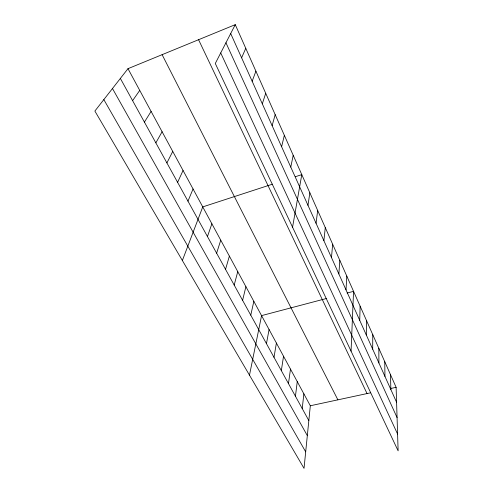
<?xml version="1.0" encoding="UTF-8"?>
<svg xmlns="http://www.w3.org/2000/svg" width="493" height="493" viewBox="0 0 493 493"><rect width="100%" height="100%" fill="white"/><g stroke="black" fill="none" stroke-linecap="round" stroke-linejoin="round"><path stroke-width="0.74" d="M372.69 349.167L372.77 334.679M366.299 334.963L366.539 320.623M359.73 320.358L360.136 306.19M351.059 351.152L353.555 291.345L347.115 293.045M346.018 289.878L346.789 276.086M338.857 273.96L339.825 260.39M331.481 257.574L332.658 244.232M127.983 68.675L310.319 405.764L304.033 468.35L94.878 111.061L127.983 68.675L235.266 24.65L396.119 387.313L398.122 450.855L215.287 63.486L235.266 24.65M323.889 240.689L325.281 227.6M302.221 408.549L303.873 393.845M295.436 396.23L297.261 381.619M316.056 223.28L317.683 210.468M288.473 383.597L290.482 369.091M307.977 205.328L309.857 192.818M281.33 370.631L283.53 356.236M273.997 357.314L276.394 343.048M292.559 227.211L301.784 174.621L295.406 176.704M266.46 343.646L269.073 329.515M249.483 375.161L261.561 315.619L326.736 298.425M290.778 167.102L293.206 155.277M250.771 315.163L253.84 301.352M281.614 146.723L284.344 135.298M242.599 300.323L245.908 286.686M234.187 285.059L237.755 271.618M272.13 125.647L275.18 114.647M225.535 269.351L229.374 256.126M216.63 253.18L220.753 240.183M262.313 103.832L265.715 93.294M207.454 236.535L211.885 223.785M252.151 81.234L255.916 71.202M182.367 260.514L202.752 206.9L272.401 184.197M187.969 201.156L193.059 188.979M241.613 57.823L245.773 48.339M177.603 182.348L183.057 170.498M166.905 162.924L172.741 151.425M155.85 142.853L162.098 131.736M144.418 122.104L151.098 111.406M132.599 100.646L139.735 90.398M310.319 405.764L370.656 392.792M390.265 388.576L396.119 387.313M103.832 99.598L305.691 451.841M112.478 88.524L307.324 435.609M120.36 78.43L308.834 420.56M162.111 54.668L337.884 399.841M198.568 39.711L367.045 393.568M220.716 52.924L397.592 434.05M225.942 42.768L397.068 417.553M230.693 33.542L396.588 402.288M390.505 374.662L390.85 389.532M384.75 361.683L384.959 376.436M378.84 348.36L378.907 362.984"/></g></svg>
